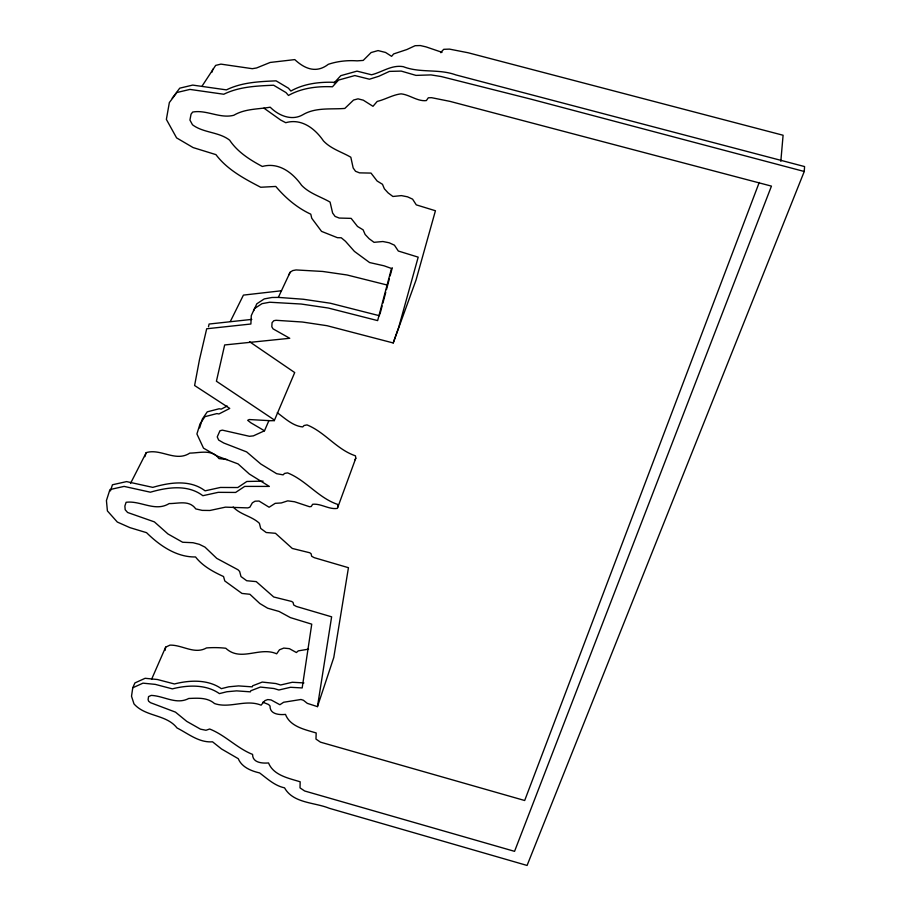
<?xml version="1.0" encoding="UTF-8"?>
<svg xmlns="http://www.w3.org/2000/svg" width="911" height="911" viewBox="0 0 911 911"><rect width="100%" height="100%" fill="white"/><g stroke="black" fill="none" stroke-linecap="round" stroke-linejoin="round"><path stroke-width="1.37" d="M268.939 420.54L264.497 430.789L250.821 422.772L247.678 420.313L249.215 419.538L270.806 420.723L274.279 420.631L274.302 419.96L216.419 381.231L224.664 344.95L289.744 338.288L273.038 328.848L271.82 326.764L272.059 322.665L273.835 320.695L276.056 320.296L302.418 322.027L327.038 325.705L393.21 342.957L416.031 280.064L435.435 210.748L416.281 204.861L412.581 199.145L407.524 196.822L401.432 195.614L392.903 196.48L388.154 192.927L384.385 188.816L382.483 184.295L377.086 180.982L371.016 173.09L359.515 172.862L355.541 171.279L353.172 167.977L350.826 157.227C341.659 151.909 331.035 148.937 323.473 140.943C315.047 128.576 301.53 118.134 285.758 122.7L280.713 120.07L263.951 108.158M303.91 682.92L292.294 682.271L280.656 684.992L275.851 683.535L262.243 682.077L252.654 685.789L252.233 686.86L238.488 685.903L228.752 686.803L221.35 688.67C207.936 679.196 189.625 680.073 174.422 683.967L157.398 679.504L145.122 678.296L134.919 682.931L132.755 687.782L131.514 696.255L133.985 703.896C145.521 717.048 166.201 714.087 177.019 727.969C188.372 733.708 199.019 742.841 212.525 741.805L221.532 748.979L238.249 758.681C241.779 767.199 251.151 770.991 259.589 772.915C267.356 778.711 274.689 785.749 284.539 787.844C293.24 803.445 314.602 802.261 329.213 808.262L527.082 865.45L804.254 171.484L804.572 166.565L455.887 74.918C438.567 68.564 420.256 73.313 403.231 66.662C391.628 64.681 382.324 72.094 371.563 74.782L357.01 71.138L340.805 75.659L334.075 82.935M780.818 161.349L783.096 135.249L468.174 52.77L449.487 49.114L443.725 49.319L440.639 52.61L441.994 52.314L426.041 46.882L420.301 45.55L415.131 45.698L406.921 49.513L393.654 53.931L391.605 56.334L385.547 52.451L378.054 50.583L371.119 52.542L363.216 60.422L357.135 60.855A76.33 65.398 29.1 0 0 328.313 64.305C316.185 73.711 304.604 68.746 294.777 59.602L270.168 62.449L256.595 67.961L252.313 68.689L220.917 64.123L215.656 65.398L202.253 85.816M393.21 342.957L398.699 327.368L418.195 257.153L398.312 251.026L394.429 245.184L389.168 242.77L382.859 241.517L374.034 242.326L369.08 238.671L365.129 234.469L363.125 229.857L357.511 226.452L351.145 218.367L339.222 218.059L335.1 216.419L332.617 213.037L330.078 202.094C320.535 196.605 309.512 193.519 301.587 185.309C292.67 172.634 278.664 161.942 262.322 166.474C249.944 159.858 237.577 152.08 229.64 140.18C218.856 131.742 203.438 133.063 192.494 124.784L189.932 120.07L191.048 114.16L192.665 112.064C206.353 109.479 219.995 118.885 233.797 115.276C245.059 108.637 257.893 109.343 270.203 107.202C278.459 115.515 291.588 121.22 302.782 114.786C315.491 107.191 330.75 109.536 344.813 108.432L353.548 100.051L358.012 98.843L363.295 100.176L372.986 106.314L377.2 101.428C385.342 99.47 392.903 94.755 401.091 93.856C409.791 94.767 417.591 101.679 426.371 100.574L428.307 97.784L431.598 97.693L449.966 101.372L771.446 186.117L514.556 851.341L304.65 790.987L300.015 787.878L300.163 781.797C288.867 778.256 273.528 775.443 268.529 762.951C262.334 763.452 252.484 762.871 252.586 754.399C237.065 748.295 225.222 735.131 209.667 729.016L205.977 730.269L200.511 729.164L186.744 721.375L175.47 712.129L150.509 702.688L148.618 701.219L148.094 699.557L148.561 696.596L151.226 695.412C163.866 695.845 176.301 705.103 188.771 698.464C197.664 698.145 207.241 697.257 214.54 703.554C229.709 708.804 245.571 698.931 261.093 705.16L264.919 700.627L267.732 699.568L271.114 699.944L279.882 704.727L283.64 702.256L300.96 699.489L303.431 700.274L307.326 703.372L317.461 706.629L331.627 616.827L296.371 606.453L293.718 605.006L293.069 602.433L291.668 601.465L273.71 596.978L256.242 581.617L246.722 580.74L241.005 576.572L239.616 571.425L238.01 569.774L216.772 558.386L204.975 547.112L199.304 544.322L193.03 542.717L182.644 542.25L167.988 533.983L154.392 521.889L127.597 512.483L125.183 509.75L124.875 506.038L126.117 502.291C140.499 500.344 155.121 512.233 169.161 503.578C178.533 503.635 189.294 499.832 195.785 508.919L202.174 510.376L209.894 510.479L225.484 507.142L247.792 507.894L249.853 507.211L252.358 502.826L255.057 501.198L259.031 501.039L269.121 507.245L275.213 503.339L281.294 502.952L287.728 500.856L294.56 501.756L309.501 506.721L311.232 506.527L312.644 504.273C321.082 503.339 329.03 509.784 337.389 508.384L355.791 458.199L355.449 455.819C336.774 449.567 324.999 432.133 307.018 424.913L304.08 425.505L302.714 426.917C293.069 426.12 284.87 418.297 277.286 412.706M165.142 650.317L165.654 647.14L169.981 645.125C182.394 644.806 194.476 654.781 206.535 647.926C212.946 647.448 219.403 647.516 225.791 648.256C240.834 662.32 259.635 646.218 276.659 653.813L279.472 649.794L283.776 648.085L289.368 648.655L296.382 652.527L298.284 650.864L308.556 649.156M212.172 72.015L212.707 69.259M208.482 326.73L209.109 324.031L251.8 319.397M379.967 314.101L382.142 305.925M382.871 303.192L385.763 292.294M386.492 289.573L389.384 278.664M390.113 275.942L392.288 267.766M199.623 427.897L202.367 419.026L207.252 411.852L219.13 408.766L221.236 409.119L227.226 406.044M110.482 490.881L112.44 484.777L126.572 481.6L152.763 487.374C169.708 482.443 189.989 479.3 205.089 490.835L220.428 487.453L237.76 487.533L246.847 481.475L263.12 481.145M317.461 706.629L333.779 657.514L348.446 567.701L314.249 557.68L311.676 556.268L311.072 553.706L309.717 552.749L292.294 548.456L275.464 533.299L266.206 532.514L260.694 528.414L259.396 523.301C251.891 516.184 240.39 514.772 233.182 507.028M144.86 456.684L146.215 452.63C160.769 448.178 175.664 462.424 189.795 453.109C199.862 453.006 211.876 448.941 218.97 458.597L227.078 459.565M759.239 182.439L524.679 800.507L320.467 742.158L315.969 739.083L316.185 732.968C305.162 729.597 290.131 726.739 285.496 714.406C279.415 715.033 269.747 714.361 270.032 705.991L268.563 704.51L262.778 702.165M274.279 420.631L294.709 372.565L249.568 341.727M151.556 679.378L165.654 647.14M253.577 310.833L256.811 303.807L264.27 298.91L271.99 297.487L278.538 297.407L303.363 299.252L330.26 303.215L379.511 315.741M278.322 297.419L290.097 272.309L292.693 270.59L296.075 269.941L322.71 271.455L347.023 274.974L387.346 285.075M288.912 274.815L290.097 272.309M355.051 459.736L355.791 458.199M230.358 321.435L243.419 295.107L281.522 290.757M130.501 483.456L146.215 452.63M172.19 98.194L179.74 88.173L192.711 85.087L226.429 89.882C241.836 82.286 259.282 81.58 276.09 80.851L288.423 88.185L290.871 91.043C304.172 83.516 319.909 81.728 334.986 82.343M264.497 430.789L253.383 435.868L249.443 436.301L222.364 430.14L219.961 430.744L217.239 436.904L218.674 440.07L223.742 443.008L246.653 451.913L260.785 463.995L276.648 473.697L283.139 474.859L284.528 473.447L287.557 472.877C306.107 480.291 318.497 498.01 337.765 504.443L338.129 506.846M132.755 687.782L142.97 683.159L155.28 684.377L172.35 688.864C187.609 684.981 205.943 684.127 219.403 693.613L226.828 691.756L236.575 690.868L250.366 691.836L250.787 690.766L260.398 687.065L274.04 688.534L278.868 690.003L290.529 687.293L302.179 687.942L311.744 624.172L290.427 617.624L279.108 611.463L267.652 608.206L259.829 603.526L249.91 594.279L241.973 593.437L224.789 580.956L223.548 576.538C213.185 571.755 202.652 566.141 195.535 556.951C176.586 557.35 159.55 545.53 146.557 532.673L129.886 527.628L117.303 522.037L107.407 510.923L106.428 500.549L109.935 489.571L124.101 486.394L150.383 492.202C167.373 487.283 187.712 484.162 202.857 495.709L218.241 492.339L235.619 492.441L244.729 486.394L269.36 486.417L249.352 474.05L238.067 463.915L217.456 456.183L203.495 448.132L196.913 433.989L200.044 423.854L204.929 416.669L216.841 413.594L218.959 413.958L229.754 408.424L194.601 385.512L199.441 359.845L206.695 328.769L250.889 324.009L251.288 315.593L254.522 308.556L261.992 303.659L269.747 302.236L301.222 304.035L328.222 308.02L377.644 320.604L391.502 268.472L384.032 265.796L369.593 262.55L354.425 251.402L345.463 241.278L341.272 237.782L337.389 237.68L321.549 231.383L311.767 218.276L310.776 214.176C297.088 207.845 285.462 197.915 275.782 186.448L260.705 187.256C244.376 178.772 227.181 169.628 215.941 154.631L193.121 147.582L176.586 137.88L166.371 119.409L169.355 102.544L176.928 92.501L189.944 89.415L223.787 94.243C239.251 86.636 256.754 85.953 273.607 85.224L286.008 92.58L288.468 95.45C301.735 87.968 317.427 86.112 332.458 86.784L338.562 80.066L354.834 75.556L369.445 79.211L378.851 76.262L389.452 71.388L401.227 71.092L415.974 75.385L430.994 74.907L441.186 76.535L530.931 99.151L804.254 171.484"/></g></svg>
